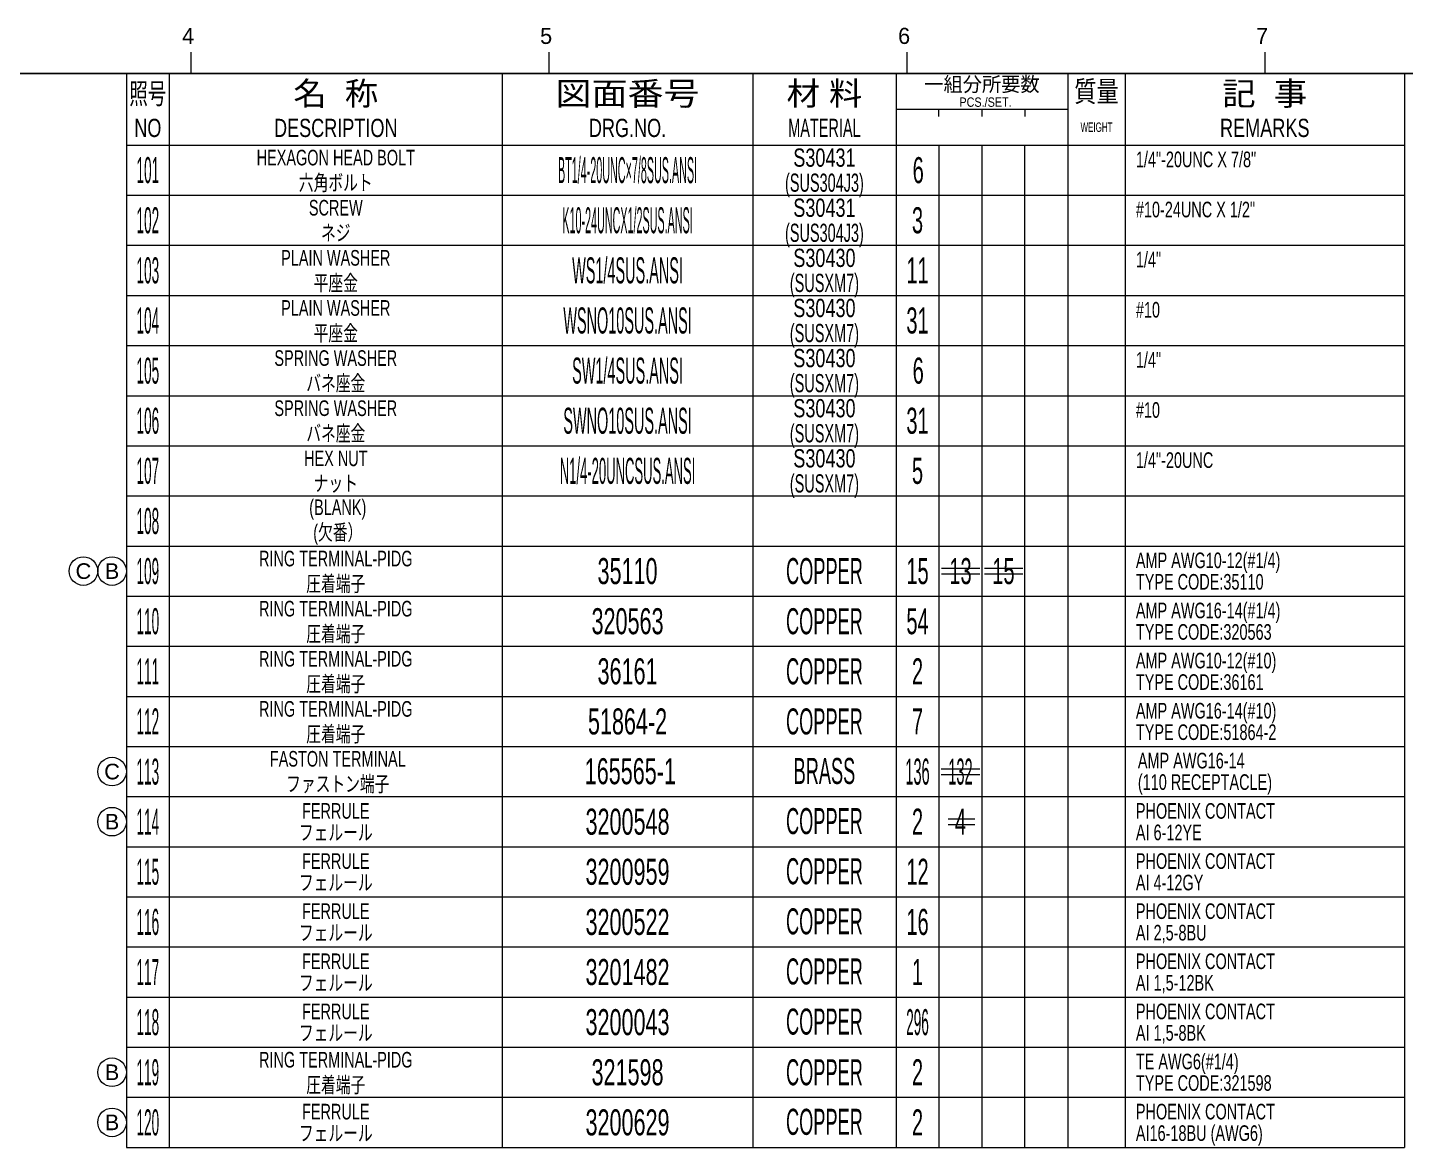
# Model space of a CAD drawing. Header units: millimetres. Extents: x 7 to 587, y 2 to 418.
# Drawn here: x 210.2 to 402.6, y 260 to 416.4 of the extents above; entities that cross this region are included whole.
import ezdxf
from ezdxf.enums import TextEntityAlignment as Align

# ---------------------------------------------------------------- set-up
doc = ezdxf.new("R2010")
doc.units = ezdxf.units.MM
for name, color, linetype in [('GR1_05', 7, 'Continuous'), ('図面枠C7M', 7, 'Continuous'), ('表題、部品表_01', 7, 'Continuous'), ('表題、部品表_02', 7, 'Continuous'), ('表題、部品表_03', 7, 'Continuous')]:
    doc.layers.add(name, color=color, linetype=linetype)
doc.styles.add('HG丸ｺﾞｼｯｸM-PRO', font='')
doc.styles.get('HG丸ｺﾞｼｯｸM-PRO').set_extended_font_data('HG丸ｺﾞｼｯｸM-PRO')

# ---------------------------------------------------------------- blocks, each defined once
blk = doc.blocks.new('BLKF023')
at = {"layer": '図面枠C7M', "color": 4, "linetype": 'Continuous', "lineweight": 13}
for p, q in [((233, 413), (233, 410)), ((283, 413), (283, 410)), ((333, 413), (333, 410)), ((383, 413), (383, 410))]:
    blk.add_line(p, q, dxfattribs=at)
at = {"layer": '図面枠C7M', "color": 2, "linetype": 'Continuous', "lineweight": 25}
blk.add_line((33, 410), (587, 410), dxfattribs=at)
at = {"layer": '図面枠C7M', "color": 4, "linetype": 'Continuous', "lineweight": 13, "style": 'HG丸ｺﾞｼｯｸM-PRO', "width": 1.003994}
for s, p in [('4', (231.79, 413.45)), ('5', (281.79, 413.45)), ('6', (331.79, 413.45)), ('7', (381.79, 413.45))]:
    blk.add_text(s, height=2.25, dxfattribs=at).set_placement(p, align=Align.BOTTOM_LEFT)
blk = doc.blocks.new('BLKF056')
at = {"layer": '表題、部品表_02', "color": 4, "linetype": 'Continuous', "lineweight": 13}
for p, q in [((224, 400), (224, 393)), ((224, 400), (402.5, 400)), ((230, 400), (230, 393)), ((276.5, 400), (276.5, 393)), ((311.5, 400), (311.5, 393)), ((331.5, 400), (331.5, 393)), ((337.5, 400), (337.5, 393)), ((343.5, 400), (343.5, 393)), ((349.5, 393), (349.5, 400)), ((355.5, 400), (355.5, 393)), ((363.5, 400), (363.5, 393)), ((402.5, 400), (402.5, 393)), ((224, 393), (402.5, 393))]:
    blk.add_line(p, q, dxfattribs=at)
blk = doc.blocks.new('BLKF058')
at = {"layer": '表題、部品表_02', "color": 4, "linetype": 'Continuous', "lineweight": 13}
for p, q in [((224, 393), (224, 386)), ((224, 393), (402.5, 393)), ((230, 393), (230, 386)), ((276.5, 393), (276.5, 386)), ((311.5, 393), (311.5, 386)), ((331.5, 393), (331.5, 386)), ((337.5, 393), (337.5, 386)), ((343.5, 393), (343.5, 386)), ((349.5, 386), (349.5, 393)), ((355.5, 393), (355.5, 386)), ((363.5, 393), (363.5, 386)), ((402.5, 393), (402.5, 386)), ((224, 386), (402.5, 386))]:
    blk.add_line(p, q, dxfattribs=at)
blk = doc.blocks.new('BLKF060')
at = {"layer": '表題、部品表_02', "color": 4, "linetype": 'Continuous', "lineweight": 13}
for p, q in [((224, 386), (224, 379)), ((224, 386), (402.5, 386)), ((230, 386), (230, 379)), ((276.5, 386), (276.5, 379)), ((311.5, 386), (311.5, 379)), ((331.5, 386), (331.5, 379)), ((337.5, 386), (337.5, 379)), ((343.5, 386), (343.5, 379)), ((349.5, 379), (349.5, 386)), ((355.5, 386), (355.5, 379)), ((363.5, 386), (363.5, 379)), ((402.5, 386), (402.5, 379)), ((224, 379), (402.5, 379))]:
    blk.add_line(p, q, dxfattribs=at)
blk = doc.blocks.new('BLKF062')
at = {"layer": '表題、部品表_02', "color": 4, "linetype": 'Continuous', "lineweight": 13}
for p, q in [((224, 379), (224, 372)), ((224, 379), (402.5, 379)), ((230, 379), (230, 372)), ((276.5, 379), (276.5, 372)), ((311.5, 379), (311.5, 372)), ((331.5, 379), (331.5, 372)), ((337.5, 379), (337.5, 372)), ((343.5, 379), (343.5, 372)), ((349.5, 372), (349.5, 379)), ((355.5, 379), (355.5, 372)), ((363.5, 379), (363.5, 372)), ((402.5, 379), (402.5, 372)), ((224, 372), (402.5, 372))]:
    blk.add_line(p, q, dxfattribs=at)
blk = doc.blocks.new('BLKF064')
at = {"layer": '表題、部品表_02', "color": 4, "linetype": 'Continuous', "lineweight": 13}
for p, q in [((224, 372), (224, 365)), ((224, 372), (402.5, 372)), ((230, 372), (230, 365)), ((276.5, 372), (276.5, 365)), ((311.5, 372), (311.5, 365)), ((331.5, 372), (331.5, 365)), ((337.5, 372), (337.5, 365)), ((343.5, 372), (343.5, 365)), ((349.5, 365), (349.5, 372)), ((355.5, 372), (355.5, 365)), ((363.5, 372), (363.5, 365)), ((402.5, 372), (402.5, 365)), ((224, 365), (402.5, 365))]:
    blk.add_line(p, q, dxfattribs=at)
blk = doc.blocks.new('BLKF066')
at = {"layer": '表題、部品表_02', "color": 4, "linetype": 'Continuous', "lineweight": 13}
for p, q in [((224, 365), (224, 358)), ((224, 365), (402.5, 365)), ((230, 365), (230, 358)), ((276.5, 365), (276.5, 358)), ((311.5, 365), (311.5, 358)), ((331.5, 365), (331.5, 358)), ((337.5, 365), (337.5, 358)), ((343.5, 365), (343.5, 358)), ((349.5, 358), (349.5, 365)), ((355.5, 365), (355.5, 358)), ((363.5, 365), (363.5, 358)), ((402.5, 365), (402.5, 358)), ((224, 358), (402.5, 358))]:
    blk.add_line(p, q, dxfattribs=at)
blk = doc.blocks.new('BLKF068')
at = {"layer": '表題、部品表_02', "color": 4, "linetype": 'Continuous', "lineweight": 13}
for p, q in [((224, 358), (224, 351)), ((224, 358), (402.5, 358)), ((230, 358), (230, 351)), ((276.5, 358), (276.5, 351)), ((311.5, 358), (311.5, 351)), ((331.5, 358), (331.5, 351)), ((337.5, 358), (337.5, 351)), ((343.5, 358), (343.5, 351)), ((349.5, 351), (349.5, 358)), ((355.5, 358), (355.5, 351)), ((363.5, 358), (363.5, 351)), ((402.5, 358), (402.5, 351)), ((224, 351), (402.5, 351))]:
    blk.add_line(p, q, dxfattribs=at)
blk = doc.blocks.new('BLKF074')
at = {"layer": '表題、部品表_02', "color": 4, "linetype": 'Continuous', "lineweight": 13}
for p, q in [((224, 351), (224, 344)), ((224, 351), (402.5, 351)), ((230, 351), (230, 344)), ((276.5, 351), (276.5, 344)), ((311.5, 351), (311.5, 344)), ((331.5, 351), (331.5, 344)), ((337.5, 351), (337.5, 344)), ((343.5, 351), (343.5, 344)), ((349.5, 344), (349.5, 351)), ((355.5, 351), (355.5, 344)), ((363.5, 351), (363.5, 344)), ((402.5, 351), (402.5, 344)), ((224, 344), (402.5, 344))]:
    blk.add_line(p, q, dxfattribs=at)
blk = doc.blocks.new('BLKF076')
at = {"layer": '表題、部品表_02', "color": 4, "linetype": 'Continuous', "lineweight": 13}
for p, q in [((224, 344), (224, 337)), ((224, 344), (402.5, 344)), ((230, 344), (230, 337)), ((276.5, 344), (276.5, 337)), ((311.5, 344), (311.5, 337)), ((331.5, 344), (331.5, 337)), ((337.5, 344), (337.5, 337)), ((343.5, 344), (343.5, 337)), ((349.5, 337), (349.5, 344)), ((355.5, 344), (355.5, 337)), ((363.5, 344), (363.5, 337)), ((402.5, 344), (402.5, 337)), ((224, 337), (402.5, 337))]:
    blk.add_line(p, q, dxfattribs=at)
blk = doc.blocks.new('BLKF078')
at = {"layer": '表題、部品表_02', "color": 4, "linetype": 'Continuous', "lineweight": 13}
for p, q in [((224, 337), (224, 330)), ((224, 337), (402.5, 337)), ((230, 337), (230, 330)), ((276.5, 337), (276.5, 330)), ((311.5, 337), (311.5, 330)), ((331.5, 337), (331.5, 330)), ((337.5, 337), (337.5, 330)), ((343.5, 337), (343.5, 330)), ((349.5, 330), (349.5, 337)), ((355.5, 337), (355.5, 330)), ((363.5, 337), (363.5, 330)), ((402.5, 337), (402.5, 330)), ((224, 330), (402.5, 330))]:
    blk.add_line(p, q, dxfattribs=at)
blk = doc.blocks.new('BLKF080')
at = {"layer": '表題、部品表_02', "color": 4, "linetype": 'Continuous', "lineweight": 13}
for p, q in [((224, 330), (224, 323)), ((224, 330), (402.5, 330)), ((230, 330), (230, 323)), ((276.5, 330), (276.5, 323)), ((311.5, 330), (311.5, 323)), ((331.5, 330), (331.5, 323)), ((337.5, 330), (337.5, 323)), ((343.5, 330), (343.5, 323)), ((349.5, 323), (349.5, 330)), ((355.5, 330), (355.5, 323)), ((363.5, 330), (363.5, 323)), ((402.5, 330), (402.5, 323)), ((224, 323), (402.5, 323))]:
    blk.add_line(p, q, dxfattribs=at)
blk = doc.blocks.new('BLKF082')
at = {"layer": '表題、部品表_02', "color": 4, "linetype": 'Continuous', "lineweight": 13}
for p, q in [((224, 323), (224, 316)), ((224, 323), (402.5, 323)), ((230, 323), (230, 316)), ((276.5, 323), (276.5, 316)), ((311.5, 323), (311.5, 316)), ((331.5, 323), (331.5, 316)), ((337.5, 323), (337.5, 316)), ((343.5, 323), (343.5, 316)), ((349.5, 316), (349.5, 323)), ((355.5, 323), (355.5, 316)), ((363.5, 323), (363.5, 316)), ((402.5, 323), (402.5, 316)), ((224, 316), (402.5, 316))]:
    blk.add_line(p, q, dxfattribs=at)
blk = doc.blocks.new('BLKF084')
at = {"layer": '表題、部品表_02', "color": 4, "linetype": 'Continuous', "lineweight": 13}
for p, q in [((224, 316), (224, 309)), ((224, 316), (402.5, 316)), ((230, 316), (230, 309)), ((276.5, 316), (276.5, 309)), ((311.5, 316), (311.5, 309)), ((331.5, 316), (331.5, 309)), ((337.5, 316), (337.5, 309)), ((343.5, 316), (343.5, 309)), ((349.5, 309), (349.5, 316)), ((355.5, 316), (355.5, 309)), ((363.5, 316), (363.5, 309)), ((402.5, 316), (402.5, 309)), ((224, 309), (402.5, 309))]:
    blk.add_line(p, q, dxfattribs=at)
blk = doc.blocks.new('BLKF086')
at = {"layer": '表題、部品表_02', "color": 4, "linetype": 'Continuous', "lineweight": 13}
for p, q in [((224, 309), (224, 302)), ((224, 309), (402.5, 309)), ((230, 309), (230, 302)), ((276.5, 309), (276.5, 302)), ((311.5, 309), (311.5, 302)), ((331.5, 309), (331.5, 302)), ((337.5, 309), (337.5, 302)), ((343.5, 309), (343.5, 302)), ((349.5, 302), (349.5, 309)), ((355.5, 309), (355.5, 302)), ((363.5, 309), (363.5, 302)), ((402.5, 309), (402.5, 302)), ((224, 302), (402.5, 302))]:
    blk.add_line(p, q, dxfattribs=at)
blk = doc.blocks.new('BLKF088')
at = {"layer": '表題、部品表_02', "color": 4, "linetype": 'Continuous', "lineweight": 13}
for p, q in [((224, 302), (224, 295)), ((224, 302), (402.5, 302)), ((230, 302), (230, 295)), ((276.5, 302), (276.5, 295)), ((311.5, 302), (311.5, 295)), ((331.5, 302), (331.5, 295)), ((337.5, 302), (337.5, 295)), ((343.5, 302), (343.5, 295)), ((349.5, 295), (349.5, 302)), ((355.5, 302), (355.5, 295)), ((363.5, 302), (363.5, 295)), ((402.5, 302), (402.5, 295)), ((224, 295), (402.5, 295))]:
    blk.add_line(p, q, dxfattribs=at)
blk = doc.blocks.new('BLKF090')
at = {"layer": '表題、部品表_02', "color": 4, "linetype": 'Continuous', "lineweight": 13}
for p, q in [((224, 295), (224, 288)), ((224, 295), (402.5, 295)), ((230, 295), (230, 288)), ((276.5, 295), (276.5, 288)), ((311.5, 295), (311.5, 288)), ((331.5, 295), (331.5, 288)), ((337.5, 295), (337.5, 288)), ((343.5, 295), (343.5, 288)), ((349.5, 288), (349.5, 295)), ((355.5, 295), (355.5, 288)), ((363.5, 295), (363.5, 288)), ((402.5, 295), (402.5, 288)), ((224, 288), (402.5, 288))]:
    blk.add_line(p, q, dxfattribs=at)
blk = doc.blocks.new('BLKF094')
at = {"layer": '表題、部品表_02', "color": 4, "linetype": 'Continuous', "lineweight": 13}
for p, q in [((224, 288), (224, 281)), ((224, 288), (402.5, 288)), ((230, 288), (230, 281)), ((276.5, 288), (276.5, 281)), ((311.5, 288), (311.5, 281)), ((331.5, 288), (331.5, 281)), ((337.5, 288), (337.5, 281)), ((343.5, 288), (343.5, 281)), ((349.5, 281), (349.5, 288)), ((355.5, 288), (355.5, 281)), ((363.5, 288), (363.5, 281)), ((402.5, 288), (402.5, 281)), ((224, 281), (402.5, 281))]:
    blk.add_line(p, q, dxfattribs=at)
blk = doc.blocks.new('BLKF096')
at = {"layer": '表題、部品表_02', "color": 4, "linetype": 'Continuous', "lineweight": 13}
for p, q in [((224, 281), (224, 274)), ((224, 281), (402.5, 281)), ((230, 281), (230, 274)), ((276.5, 281), (276.5, 274)), ((311.5, 281), (311.5, 274)), ((331.5, 281), (331.5, 274)), ((337.5, 281), (337.5, 274)), ((343.5, 281), (343.5, 274)), ((349.5, 274), (349.5, 281)), ((355.5, 281), (355.5, 274)), ((363.5, 281), (363.5, 274)), ((402.5, 281), (402.5, 274)), ((224, 274), (402.5, 274))]:
    blk.add_line(p, q, dxfattribs=at)
blk = doc.blocks.new('BLKF101')
at = {"layer": '表題、部品表_01', "color": 4, "linetype": 'Continuous', "lineweight": 13}
for p, q in [((224, 410), (224, 400)), ((224, 410), (402.5, 410)), ((230, 410), (230, 400)), ((276.5, 410), (276.5, 400)), ((311.5, 410), (311.5, 400)), ((331.5, 410), (331.5, 400)), ((355.5, 410), (355.5, 400)), ((363.5, 410), (363.5, 400)), ((402.5, 410), (402.5, 400)), ((331.5, 405), (355.5, 405)), ((337.5, 404), (337.5, 405)), ((343.5, 405), (343.5, 404)), ((349.5, 405), (349.5, 404)), ((224, 400), (402.5, 400))]:
    blk.add_line(p, q, dxfattribs=at)
at = {"layer": '表題、部品表_01', "color": 3, "linetype": 'Continuous', "lineweight": 35, "style": 'HG丸ｺﾞｼｯｸM-PRO'}
for s, height, width, p in [('照号', 2.909, 0.651535, (227, 407.2)), ('名  称', 3.273, 1.042426, (253.25, 407.2)), ('図面番号', 3.273, 1.127518, (294, 407.2)), ('材 料', 3.273, 1.042439, (321.5, 407.2)), ('一組分所要数', 2.036, 0.966638, (343.5, 408.5)), ('質量', 2.909, 0.781842, (359.5, 407.5)), ('記  事', 3.273, 1.042426, (383, 407.2)), ('PCS./SET.', 1.309, 0.862935, (344, 406)), ('NO', 2.545, 0.740841, (227, 402.4)), ('DESCRIPTION', 2.5455, 0.741365, (253.25, 402.4)), ('DRG.NO.', 2.545, 0.741189, (294, 402.4)), ('MATERIAL', 2.545, 0.594756, (321.5, 402.4)), ('WEIGHT', 1.309, 0.635507, (359.5, 402.5)), ('REMARKS', 2.545, 0.742803, (383, 402.4))]:
    blk.add_text(s, height=height, dxfattribs=dict(at, width=width)).set_placement(p, align=Align.MIDDLE_CENTER)
blk = doc.blocks.new('BLKF100')
at = {"layer": '表題、部品表_01', "color": 3, "linetype": 'Continuous', "lineweight": 13}
blk.add_blockref('BLKF101', (0, 0), dxfattribs=at)
blk = doc.blocks.new('BLKF111')
at = {"layer": 'GR1_05', "color": 4, "linetype": 'Continuous', "lineweight": 13}
blk.add_circle((222, 340.5), 2, dxfattribs=at)
at = {"layer": 'GR1_05', "color": 4, "linetype": 'Continuous', "lineweight": 13, "style": 'HG丸ｺﾞｼｯｸM-PRO', "width": 1.04272}
blk.add_text('B', height=2.18, dxfattribs=at).set_placement((222, 340.5), align=Align.MIDDLE_CENTER)
blk = doc.blocks.new('BLKF112')
at = {"layer": 'GR1_05', "color": 4, "linetype": 'Continuous', "lineweight": 13}
blk.add_circle((222, 305.5), 2, dxfattribs=at)
at = {"layer": 'GR1_05', "color": 4, "linetype": 'Continuous', "lineweight": 13, "style": 'HG丸ｺﾞｼｯｸM-PRO', "width": 1.04272}
blk.add_text('B', height=2.18, dxfattribs=at).set_placement((222, 305.5), align=Align.MIDDLE_CENTER)
blk = doc.blocks.new('BLKF115')
at = {"layer": '表題、部品表_02', "color": 4, "linetype": 'Continuous', "lineweight": 13}
for p, q in [((224, 274), (224, 267)), ((224, 274), (402.5, 274)), ((230, 274), (230, 267)), ((276.5, 274), (276.5, 267)), ((311.5, 274), (311.5, 267)), ((331.5, 274), (331.5, 267)), ((337.5, 274), (337.5, 267)), ((343.5, 274), (343.5, 267)), ((349.5, 267), (349.5, 274)), ((355.5, 274), (355.5, 267)), ((363.5, 274), (363.5, 267)), ((402.5, 274), (402.5, 267)), ((224, 267), (402.5, 267))]:
    blk.add_line(p, q, dxfattribs=at)
blk = doc.blocks.new('BLKF116')
at = {"layer": '表題、部品表_02', "color": 4, "linetype": 'Continuous', "lineweight": 13}
for p, q in [((224, 267), (224, 260)), ((224, 267), (402.5, 267)), ((230, 267), (230, 260)), ((276.5, 267), (276.5, 260)), ((311.5, 267), (311.5, 260)), ((331.5, 267), (331.5, 260)), ((337.5, 267), (337.5, 260)), ((343.5, 267), (343.5, 260)), ((349.5, 260), (349.5, 267)), ((355.5, 267), (355.5, 260)), ((363.5, 267), (363.5, 260)), ((402.5, 267), (402.5, 260)), ((224, 260), (402.5, 260))]:
    blk.add_line(p, q, dxfattribs=at)
blk = doc.blocks.new('BLKF117')
at = {"layer": 'GR1_05', "color": 4, "linetype": 'Continuous', "lineweight": 13}
blk.add_circle((222, 263.5), 2, dxfattribs=at)
at = {"layer": 'GR1_05', "color": 4, "linetype": 'Continuous', "lineweight": 13, "style": 'HG丸ｺﾞｼｯｸM-PRO', "width": 1.04272}
blk.add_text('B', height=2.18, dxfattribs=at).set_placement((222, 263.5), align=Align.MIDDLE_CENTER)
blk = doc.blocks.new('BLKF118')
at = {"layer": 'GR1_05', "color": 4, "linetype": 'Continuous', "lineweight": 13}
blk.add_circle((222, 270.5), 2, dxfattribs=at)
at = {"layer": 'GR1_05', "color": 4, "linetype": 'Continuous', "lineweight": 13, "style": 'HG丸ｺﾞｼｯｸM-PRO', "width": 1.04272}
blk.add_text('B', height=2.18, dxfattribs=at).set_placement((222, 270.5), align=Align.MIDDLE_CENTER)
blk = doc.blocks.new('BLKF121')
at = {"layer": 'GR1_05', "color": 4, "linetype": 'Continuous', "lineweight": 13}
blk.add_circle((218, 340.5), 2, dxfattribs=at)
at = {"layer": 'GR1_05', "color": 4, "linetype": 'Continuous', "lineweight": 13, "style": 'HG丸ｺﾞｼｯｸM-PRO', "width": 1.042931}
blk.add_text('C', height=2.18, dxfattribs=at).set_placement((218, 340.5), align=Align.MIDDLE_CENTER)
blk = doc.blocks.new('BLKF122')
at = {"layer": 'GR1_05', "color": 4, "linetype": 'Continuous', "lineweight": 13}
blk.add_circle((222, 312.5), 2, dxfattribs=at)
at = {"layer": 'GR1_05', "color": 4, "linetype": 'Continuous', "lineweight": 13, "style": 'HG丸ｺﾞｼｯｸM-PRO', "width": 1.042931}
blk.add_text('C', height=2.18, dxfattribs=at).set_placement((222, 312.5), align=Align.MIDDLE_CENTER)

msp = doc.modelspace()

# ---------------------------------------------------------------- linework, layer by layer
at = {"layer": 'GR1_05', "color": 4, "linetype": 'Continuous', "lineweight": 13}
for p, q in [((337.85, 340.9), (343.19, 340.9)), ((343.85, 340.9), (349.19, 340.9)), ((337.85, 340.1), (343.19, 340.1)), ((343.85, 340.1), (349.19, 340.1)), ((337.8, 312.9), (343.2, 312.9)), ((337.8, 312.1), (343.2, 312.1)), ((338.77, 305.9), (342.52, 305.9)), ((338.77, 305.1), (342.52, 305.1))]:
    msp.add_line(p, q, dxfattribs=at)

# ---------------------------------------------------------------- block references
for name in ['BLKF121', 'BLKF111', 'BLKF122', 'BLKF112', 'BLKF118', 'BLKF117']:
    msp.add_blockref(name, (0, 0), dxfattribs=at)
at = {"layer": '図面枠C7M', "color": 4, "linetype": 'Continuous', "lineweight": 13}
msp.add_blockref('BLKF023', (0, 0), dxfattribs=at)
at = {"layer": '表題、部品表_01', "color": 3, "linetype": 'Continuous', "lineweight": 13}
msp.add_blockref('BLKF100', (0, 0), dxfattribs=at)
at = {"layer": '表題、部品表_02', "color": 4, "linetype": 'Continuous', "lineweight": 13}
for name in ['BLKF056', 'BLKF058', 'BLKF060', 'BLKF062', 'BLKF064', 'BLKF066', 'BLKF068', 'BLKF074', 'BLKF076', 'BLKF078', 'BLKF080', 'BLKF082', 'BLKF084', 'BLKF086', 'BLKF088', 'BLKF090', 'BLKF094', 'BLKF096', 'BLKF115', 'BLKF116']:
    msp.add_blockref(name, (0, 0), dxfattribs=at)

# ---------------------------------------------------------------- texts
at = {"layer": 'GR1_05', "color": 3, "linetype": 'Continuous', "lineweight": 35, "style": 'HG丸ｺﾞｼｯｸM-PRO'}
for s, height, width, p in [('13', 3.636, 0.576062, (340.5, 340.5)), ('15', 3.636, 0.576062, (346.5, 340.5)), ('132', 3.636, 0.416959, (340.5, 312.5)), ('4', 3.64, 0.576062, (340.5, 305.5))]:
    msp.add_text(s, height=height, dxfattribs=dict(at, width=width)).set_placement(p, align=Align.MIDDLE_CENTER)
at = {"layer": '表題、部品表_03', "color": 3, "linetype": 'Continuous', "lineweight": 35, "style": 'HG丸ｺﾞｼｯｸM-PRO'}
for s, height, width, p in [('101', 3.636, 0.389528, (227, 396.5)), ('HEXAGON HEAD BOLT', 2.1818, 0.692201, (253.25, 398.25)), ('BT1/4-20UNC×7/8SUS.ANSI', 3.6364, 0.309159, (294, 396.5)), ('S30431', 2.545, 0.740904, (321.5, 398.25)), ('6', 3.64, 0.576062, (334.6, 396.5)), ('六角ボルト', 2.182, 0.692256, (253.25, 394.75)), ('(SUS304J3)', 2.545, 0.593559, (321.5, 394.75)), ('102', 3.636, 0.389528, (227, 389.5)), ('SCREW', 2.182, 0.691866, (253.25, 391.25)), ('K10-24UNCX1/2SUS.ANSI', 3.6364, 0.309138, (294, 389.5)), ('S30431', 2.545, 0.740904, (321.5, 391.25)), ('3', 3.64, 0.576062, (334.5, 389.5)), ('ネジ', 2.182, 0.692256, (253.25, 387.75)), ('(SUS304J3)', 2.545, 0.593559, (321.5, 387.75)), ('PLAIN WASHER', 2.1818, 0.691933, (253.25, 384.25)), ('S30430', 2.545, 0.740904, (321.5, 384.25)), ('103', 3.636, 0.389528, (227, 382.5)), ('WS1/4SUS.ANSI', 3.6364, 0.414964, (294, 382.5)), ('11', 3.636, 0.576062, (334.5, 382.5)), ('平座金', 2.182, 0.692256, (253.25, 380.75)), ('(SUSXM7)', 2.545, 0.594345, (321.5, 380.75)), ('104', 3.636, 0.389528, (227, 375.5)), ('PLAIN WASHER', 2.1818, 0.691933, (253.25, 377.25)), ('WSNO10SUS.ANSI', 3.6364, 0.414945, (294, 375.5)), ('S30430', 2.545, 0.740904, (321.5, 377.25)), ('31', 3.636, 0.576062, (334.5, 375.5)), ('平座金', 2.182, 0.692256, (253.25, 373.75)), ('(SUSXM7)', 2.545, 0.594345, (321.5, 373.75)), ('S30430', 2.545, 0.740904, (321.5, 370.25)), ('105', 3.636, 0.389528, (227, 368.5)), ('SPRING WASHER', 2.1818, 0.691599, (253.25, 370.25)), ('SW1/4SUS.ANSI', 3.6364, 0.414964, (294, 368.5)), ('6', 3.64, 0.576062, (334.6, 368.5)), ('バネ座金', 2.182, 0.692256, (253.25, 366.75)), ('(SUSXM7)', 2.545, 0.594345, (321.5, 366.75)), ('SPRING WASHER', 2.1818, 0.691599, (253.25, 363.25)), ('S30430', 2.545, 0.740904, (321.5, 363.25)), ('106', 3.636, 0.389528, (227, 361.5)), ('SWNO10SUS.ANSI', 3.6364, 0.414945, (294, 361.5)), ('31', 3.636, 0.576062, (334.5, 361.5)), ('バネ座金', 2.182, 0.692256, (253.25, 359.75)), ('(SUSXM7)', 2.545, 0.594345, (321.5, 359.75)), ('107', 3.636, 0.389528, (227, 354.5)), ('HEX NUT', 2.182, 0.692138, (253.25, 356.25)), ('N1/4-20UNCSUS.ANSI', 3.6364, 0.374588, (294, 354.5)), ('S30430', 2.545, 0.740904, (321.5, 356.25)), ('5', 3.64, 0.576062, (334.5, 354.5)), ('(SUSXM7)', 2.545, 0.594345, (321.5, 352.75)), ('ナット', 2.182, 0.692256, (253.25, 352.75)), ('(BLANK)', 2.182, 0.692901, (253.53, 349.42)), ('108', 3.636, 0.389528, (227, 347.5)), ('(欠番）', 2.182, 0.692145, (253.53, 345.92)), ('RING TERMINAL-PIDG', 2.1818, 0.692588, (253.25, 342.25)), ('109', 3.636, 0.389528, (227, 340.5)), ('35110', 3.636, 0.619953, (294, 340.5)), ('COPPER', 3.636, 0.52205, (321.5, 340.5)), ('15', 3.636, 0.576062, (334.5, 340.5)), ('圧着端子', 2.182, 0.692256, (253.25, 338.75)), ('110', 3.636, 0.389528, (227, 333.5)), ('RING TERMINAL-PIDG', 2.1818, 0.692588, (253.25, 335.25)), ('320563', 3.636, 0.619953, (294, 333.5)), ('COPPER', 3.636, 0.52205, (321.5, 333.5)), ('54', 3.636, 0.576062, (334.5, 333.5)), ('圧着端子', 2.182, 0.692256, (253.25, 331.75)), ('RING TERMINAL-PIDG', 2.1818, 0.692588, (253.25, 328.25)), ('111', 3.636, 0.389528, (227, 326.5)), ('36161', 3.636, 0.619953, (294, 326.5)), ('COPPER', 3.636, 0.52205, (321.5, 326.5)), ('2', 3.64, 0.576062, (334.5, 326.5)), ('圧着端子', 2.182, 0.692256, (253.25, 324.75)), ('RING TERMINAL-PIDG', 2.1818, 0.692588, (253.25, 321.25)), ('112', 3.636, 0.389528, (227, 319.5)), ('51864-2', 3.636, 0.619805, (294, 319.5)), ('COPPER', 3.636, 0.52205, (321.5, 319.5)), ('7', 3.64, 0.576062, (334.5, 319.5)), ('圧着端子', 2.182, 0.692256, (253.25, 317.75)), ('113', 3.636, 0.389528, (227, 312.5)), ('FASTON TERMINAL', 2.1818, 0.692593, (253.53, 314.28)), ('165565-1', 3.636, 0.619824, (294.39, 312.55)), ('BRASS', 3.636, 0.521751, (321.5, 312.58)), ('136', 3.636, 0.416959, (334.5, 312.5)), ('ファストン端子', 2.182, 0.692256, (253.53, 310.78)), ('FERRULE', 2.182, 0.691911, (253.25, 307)), ('114', 3.636, 0.389528, (227, 305.5)), ('3200548', 3.636, 0.619953, (294, 305.5)), ('COPPER', 3.636, 0.52205, (321.5, 305.58)), ('2', 3.64, 0.576062, (334.5, 305.5)), ('フェルール', 2.182, 0.692256, (253.25, 304)), ('115', 3.636, 0.389528, (227, 298.5)), ('FERRULE', 2.182, 0.691911, (253.25, 300)), ('3200959', 3.636, 0.619953, (294, 298.5)), ('COPPER', 3.636, 0.52205, (321.5, 298.58)), ('12', 3.636, 0.576062, (334.5, 298.5)), ('フェルール', 2.182, 0.692256, (253.25, 297)), ('116', 3.636, 0.389528, (227, 291.5)), ('FERRULE', 2.182, 0.691911, (253.25, 293)), ('3200522', 3.636, 0.619953, (294, 291.5)), ('COPPER', 3.636, 0.52205, (321.5, 291.58)), ('16', 3.636, 0.576062, (334.5, 291.5)), ('フェルール', 2.182, 0.692256, (253.25, 290)), ('FERRULE', 2.182, 0.691911, (253.25, 286)), ('117', 3.636, 0.389528, (227, 284.5)), ('3201482', 3.636, 0.619953, (294, 284.5)), ('COPPER', 3.636, 0.52205, (321.5, 284.58)), ('1', 3.64, 0.576062, (334.5, 284.5)), ('フェルール', 2.182, 0.692256, (253.25, 283)), ('118', 3.636, 0.389528, (227, 277.5)), ('FERRULE', 2.182, 0.691911, (253.25, 279)), ('3200043', 3.636, 0.619953, (294, 277.5)), ('COPPER', 3.636, 0.52205, (321.5, 277.58)), ('296', 3.636, 0.389528, (334.5, 277.5)), ('フェルール', 2.182, 0.692256, (253.25, 276)), ('RING TERMINAL-PIDG', 2.1818, 0.692588, (253.25, 272.25)), ('119', 3.636, 0.389528, (227, 270.5)), ('321598', 3.636, 0.619953, (294, 270.5)), ('COPPER', 3.636, 0.52205, (321.5, 270.5)), ('2', 3.64, 0.576062, (334.5, 270.5)), ('圧着端子', 2.182, 0.692256, (253.25, 268.75)), ('FERRULE', 2.182, 0.691911, (253.25, 265)), ('120', 3.636, 0.389528, (227, 263.5)), ('3200629', 3.636, 0.619953, (294, 263.5)), ('COPPER', 3.636, 0.52205, (321.5, 263.58)), ('2', 3.64, 0.576062, (334.5, 263.5)), ('フェルール', 2.182, 0.692256, (253.25, 262))]:
    msp.add_text(s, height=height, dxfattribs=dict(at, width=width)).set_placement(p, align=Align.MIDDLE_CENTER)
for s, height, width, p in [('1/4"-20UNC X 7/8"', 2.1818, 0.691778, (365, 398)), ('#10-24UNC X 1/2"', 2.1818, 0.691773, (365, 391)), ('1/4"', 2.182, 0.692002, (365, 384)), ('#10', 2.182, 0.691981, (365, 377)), ('1/4"', 2.182, 0.692002, (365, 370)), ('#10', 2.182, 0.691981, (365, 363)), ('1/4"-20UNC', 2.182, 0.691864, (365, 356)), ('AMP AWG10-12(#1/4)', 2.1818, 0.691608, (365, 342)), ('TYPE CODE:35110', 2.1818, 0.691786, (365, 339)), ('AMP AWG16-14(#1/4)', 2.1818, 0.691608, (365, 335)), ('TYPE CODE:320563', 2.1818, 0.691751, (365, 332)), ('AMP AWG10-12(#10)', 2.1818, 0.691603, (365, 328)), ('TYPE CODE:36161', 2.1818, 0.691786, (365, 325)), ('AMP AWG16-14(#10)', 2.1818, 0.691603, (365, 321)), ('TYPE CODE:51864-2', 2.1818, 0.691751, (365, 318)), ('AMP AWG16-14', 2.1818, 0.691533, (365.28, 314.03)), ('(110 RECEPTACLE)', 2.1818, 0.692062, (365.28, 311.03)), ('PHOENIX CONTACT', 2.1818, 0.692624, (365, 307)), ('AI 6-12YE', 2.182, 0.6919, (365, 304)), ('PHOENIX CONTACT', 2.1818, 0.692624, (365, 300)), ('AI 4-12GY', 2.182, 0.691765, (365, 297)), ('PHOENIX CONTACT', 2.1818, 0.692624, (365, 293)), ('AI 2,5-8BU', 2.182, 0.692101, (365, 290)), ('PHOENIX CONTACT', 2.1818, 0.692624, (365, 286)), ('AI 1,5-12BK', 2.1818, 0.692228, (365, 283)), ('PHOENIX CONTACT', 2.1818, 0.692624, (365, 279)), ('AI 1,5-8BK', 2.182, 0.692349, (365, 276)), ('TE AWG6(#1/4)', 2.1818, 0.691668, (365, 272)), ('TYPE CODE:321598', 2.1818, 0.691751, (365, 269)), ('PHOENIX CONTACT', 2.1818, 0.692624, (365, 265)), ('AI16-18BU (AWG6)', 2.1818, 0.691814, (365, 262))]:
    msp.add_text(s, height=height, dxfattribs=dict(at, width=width)).set_placement(p, align=Align.MIDDLE_LEFT)

doc.saveas('drawing.dxf')
